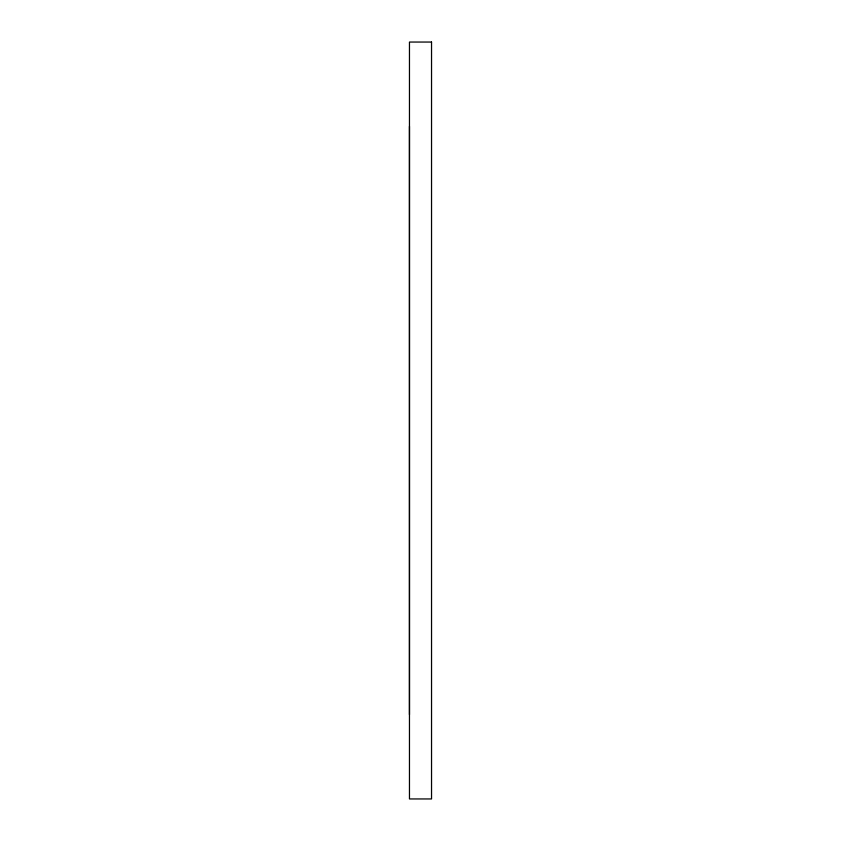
<?xml version="1.0" encoding="UTF-8"?>
<svg xmlns="http://www.w3.org/2000/svg" width="841" height="841" viewBox="0 0 841 841"><rect width="100%" height="100%" fill="white"/><g stroke="black" fill="none" stroke-linecap="round" stroke-linejoin="round"><path stroke-width="1.26" d="M409.462 714.64L409.462 126.36M431.538 42.05L409.462 42.05L409.462 798.95L431.538 798.95L431.538 42.05"/></g></svg>
